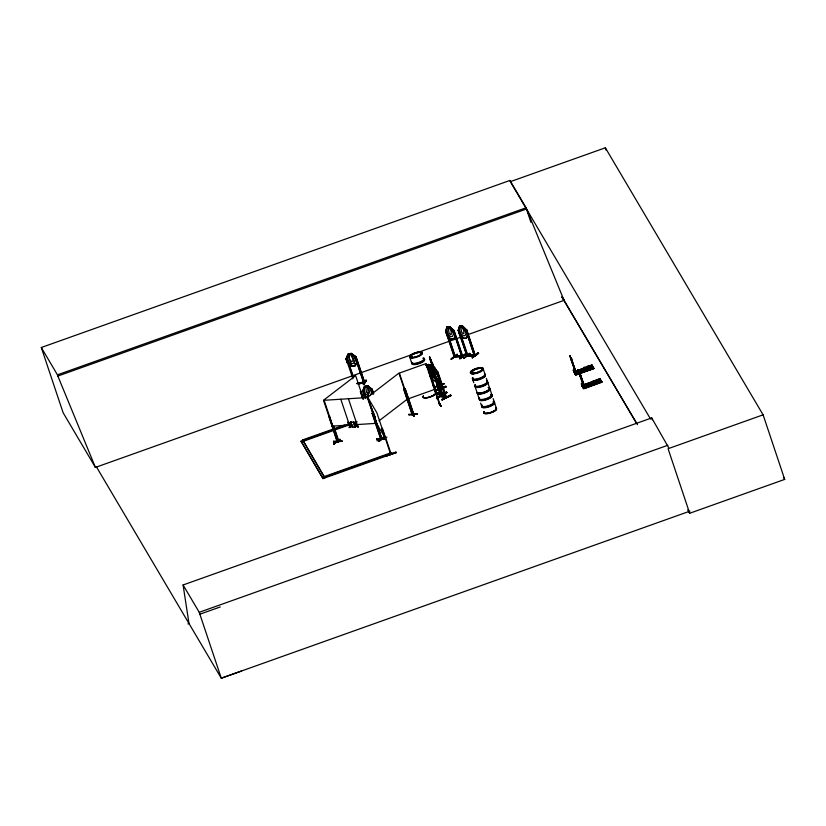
<?xml version="1.0" encoding="UTF-8"?>
<svg xmlns="http://www.w3.org/2000/svg" width="826" height="826" viewBox="0 0 826 826"><rect width="100%" height="100%" fill="white"/><g stroke="black" fill="none" stroke-linecap="round" stroke-linejoin="round"><path stroke-width="1.24" d="M447.093 327.003L447.011 331.164L448.033 334.241L450.676 336.554L452.493 336.44L453.484 333.89L449.829 326.724L453.97 330.637L462.467 356.522M454.703 356.832L454.186 355.934L454.992 355.83L455.085 356.997L446.69 330.999L445.947 331.04L454.496 356.873L462.725 356.347L454.083 330.524L453.009 330.431M474.475 355.603L475.404 355.521L466.669 329.729L465.585 329.966M451.326 359.145L457.356 354.674L457.181 354.137L451.202 358.742M469.746 353.332L463.882 358.36L469.767 353.332L469.953 353.869L463.551 358.453L469.953 353.869M333.787 444.202L340.136 439.649C336.657 440.743 327.891 448.817 339.961 439.112M364.586 386.351L364.338 390.688L365.371 393.754L368.262 395.84L370.337 395.499L371.566 392.732L370.533 389.655L367.653 385.887L364.545 386.403L362.79 390.935L363.419 390.481M453.195 330.668L453.877 330.689M358.05 384.049L364.596 382.665L355.996 356.77L351.277 353.559C345.991 352.599 347.653 358.918 348.779 361.705L351.773 363.667L353.941 363.203L355.263 360.301C355.035 355.51 345.464 349.491 355.985 356.698L364.731 382.49L358.143 383.904M569.878 355.851L575.164 371.297L570.993 358.938L570.972 359.547L575.309 371.246L571.437 358.556M576.166 372.877L576.61 373.455L570.023 355.8M390.698 454.403L376.924 412.876L367.962 397.698L382.025 439.494L373.373 412.659L372.547 413.093L373.373 412.659M382.386 439.318C382.851 438.833 379.96 436.252 380.776 439.277L372.113 413.413L373.073 413.207L372.113 413.413M391.256 454.238L390.822 453.061L390.43 453.443M382.366 428.188L391.204 454.217M441.146 388.53L439.587 386.072M432.194 370.75L432.638 366.992L434.445 367.425L437.604 371.948L446.236 397.802L437.047 371.824L437.842 371.814L446.577 397.626L441.198 396.366M429.128 365.175L430.129 370.44L432.06 372.175C433.516 357.08 431.833 376.109 436.097 376.749L437.264 377.038L437.604 374.88L436.572 371.803L434.362 367.57L432.638 366.992M436.737 379.175L438.461 379.753L438.905 375.995L438.554 379.712L436.644 379.227M433.505 374.395L433.309 375.913L431.378 374.178L430.294 368.954L431.007 369.026L432.896 372.598M353.063 427.083L350.637 425.142L350.234 427.259L349.274 427.548L349.811 424.905L347.601 422.437L349.987 424.337L350.379 422.262L351.349 421.962L350.482 424.822L353.063 427.083L350.813 424.574M349.987 424.337L350.709 422.003M358.453 426.743L356.027 424.801L355.624 426.918L354.664 427.207L355.201 424.564L352.991 422.096L355.386 423.996L355.769 421.921L356.739 421.621L355.882 424.481L358.453 426.743L356.202 424.234M355.386 423.996L356.099 421.663M349.904 427.517L350.637 425.142M355.294 427.176L356.027 424.801M349.274 427.548L350.141 424.657L347.601 422.437M350.482 424.822L351.349 421.962M354.664 427.207L355.531 424.306L352.991 422.096M355.882 424.481L356.739 421.621M427.507 367.415L428.095 364.503L430.387 364.793L433.165 368.179L429.561 356.863L430.687 360.807M427.383 368.427L428.188 364.462L430.387 364.689L432.7 368.974M429.262 368.293L428.467 372.165L429.262 368.293L431.544 368.572M434.734 375.004L434.424 376.863L432.215 376.79L434.497 376.966L434.817 374.963M435.891 378.793C435.963 383.894 430.501 377.947 429.892 376.233M435.983 378.742L435.57 380.796L433.371 380.579L429.84 376.253M574.875 372.433L575.02 372.237M575.278 372.454L575.794 372.464M600.595 379.784L582.433 386.32C581.7 381.674 580.379 384.916 582.65 383.997M583.218 386.444L583.92 385.814M434.982 375.778L434.393 378.06L432.969 377.916C430.8 376.594 426.443 367.105 431.544 368.468M337.772 440.826L336.781 441.084L337.71 441.001M337.627 441.001L337.968 441.962L333.105 426.247M380.383 438.338L381.488 438.059L380.497 438.317M346.796 358.474L353.394 377.503M446.949 326.951L449.819 326.838L446.949 326.951L445.544 331.226L454.29 357.028M447.011 326.9L445.947 331.04M455.24 334.706C455.756 341.293 448.879 339.6 446.918 335.315L445.606 331.174M454.414 355.872L455.384 356.78M462.116 356.347C459.979 355.046 463.778 355.665 461.569 355.459M463.716 338.381L459.504 334.52L458.193 330.369L459.535 326.146L462.415 325.919L466.556 329.842L475.187 355.696C474.702 356.584 463.252 356.646 467.702 355.046M466.669 329.729L465.688 329.935L474.382 355.8L466.308 330.947M475.249 355.531L475.084 354.581L473.948 354.839M583.435 384.999L578.252 369.718M351.318 353.394L347.942 354.158L346.011 358.969L347.385 363.068L352.052 366.445L355.438 365.681L351.298 353.435M348.056 354.209L346.011 358.969L347.478 363.006L352.082 366.403L347.973 354.117M357.245 360.859L355.314 365.629L352.103 366.29M355.407 365.722L357.369 360.869M436.686 393.145L436.025 393.093L436.334 394.033L440.847 394.498M436.995 394.105L431.492 377.668M442.447 393.754L436.83 393.434M333.59 441.28L341.964 440.64L342.15 441.187L333.714 441.693M376.604 423.521L385.566 438.699L376.997 439.225L376.904 438.699L385.36 438.627M376.759 439.422L385.123 438.833L376.77 439.484L376.914 438.689M385.236 438.214L376.893 438.761M583.796 368.055L585.293 367.591L583.858 368.303M585.19 367.694L583.899 368.159L585.128 367.518M585.107 370.337L586.605 369.8M591.984 381.994L593.481 381.519L591.932 381.88M410.852 357.193L411.255 356.791M421.58 353.445L420.93 353.094M421.436 353.012L420.909 353.27M473.081 372.258L471.212 373.011L472.276 372.309M472.689 372.185L471.429 372.464L471.976 372.929M471.46 372.743L473.164 372.32L472.09 373.022M482.374 369.077L482.116 368.809M412.195 412.773L414.105 416.087L412.67 414.27M412.102 413.299L414.105 416.087M355.985 356.698L354.984 357.028M363.399 384.596L366.486 380.363L363.399 384.596L365.815 379.991L363.461 384.493M453.102 330.741L461.786 356.595L461.507 355.634M458.998 330.4L467.805 356.171L467.599 355.056M441.208 388.519L437.976 379.165M440.64 395.623L441.084 395.406M446.185 397.791L440.95 396.532M441.435 396.645L434.662 375.365M445.4 396.769L445.792 396.573M365.742 386.764L366.775 386.589L369.005 389.913L369.604 391.71L369.088 393.475L368.045 393.641L366.507 392.226L365.784 386.713M362.965 390.739L364.049 395.014L367.715 397.822L364.049 395.014M365.195 397.936L362.717 390.874L364.503 386.258L367.704 385.721L372.237 389.294L373.61 393.393M367.653 385.887L372.103 389.397L373.672 394.054M372.092 389.356L371.246 389.5L372.237 389.294M338.691 441.032L338.175 441.435L338.102 440.072M380.858 437.956L381.467 437.512L381.777 438.451M381.674 437.584L381.158 437.986M412.577 413.65L412.236 415.096L413.826 414.538L405.081 388.612L413.795 414.559L413.072 413.754M586.563 369.945L585.169 370.378M594.689 383.698L593.295 384.276L594.792 383.801M411.72 356.264L410.439 357.152L411.1 356.656M411.172 356.791L412.401 356.625L410.976 357.09M471.212 373.011L471.863 372.433M482.064 369.325L482.498 368.995L481.672 369.046M482.343 369.108L481.888 368.892M441.476 395.561L440.939 395.406M337.937 441.941L337.184 441.993L328.748 416.015L329.502 415.963L337.824 441.972M362.738 398.844L360.363 391.741L360.89 391.328L363.554 398.421M360.363 391.741L361.179 391.307M328.541 416.17L329.502 415.963M333.467 441.993L342.15 441.187M403.656 389.222L404.482 388.798L403.656 389.222L412.236 415.096M408.922 414.724L417.533 414.053L408.684 414.322L409.159 414.559M378.576 440.836L384.472 436.293L385.102 436.799L379.217 441.342L378.649 440.877M378.855 441.301L384.73 436.758L378.762 441.373M448.105 327.53L449.014 327.468L451.11 330.906L451.316 334.354L450.407 334.416L448.983 332.878L448.167 327.478M447.062 335.232L451.12 339.187L453.939 339.011L455.178 334.757M454.083 330.524L449.757 326.879M459.679 326.208L459.597 330.369L460.619 333.436L463.272 335.759L465.09 335.645L466.07 333.095L462.405 326.033L459.535 326.146L458.193 330.369L467.175 356.068L473.391 355.665M460.691 326.724L461.6 326.673L463.696 330.101L463.902 333.549L462.994 333.611L461.579 332.073L460.753 326.673M462.415 325.919L466.494 329.894L467.826 333.91L466.38 338.154L463.716 338.278L459.504 334.52M348.262 422.396L350.317 424.079M467.867 333.983L466.525 338.206L463.716 338.278M353.662 422.055L355.707 423.738M350.307 425.4L352.392 427.125M355.696 425.06L357.782 426.784M450.965 359.258L457.222 354.612M451.43 359.227L457.356 354.674M462.199 355.572L462.715 356.336M459.741 358.701L466.122 354.096L465.492 353.611L459.555 358.164L459.741 358.701L465.761 354.075L459.834 358.629M379 420.868L407.579 398.948M466.597 355.325L467.144 356.047M466.711 355.304L468.012 356.006L461.249 336.058M474.093 354.829L475.084 354.602M472.142 357.359L478.151 352.847L472.327 357.895C471.522 357.152 477.614 354.963 478.275 353.208M363.698 390.781L366.042 397.791M439.256 385.102L438.678 384.968L439.215 384.833M440.805 387.611L440.206 387.518L440.609 388.426M382.046 438.399L381.715 438.554M436.603 398.555L445.317 394.147M463.789 357.906L464.016 358.422M333.632 425.834L338.784 440.991L338.268 441.063L338.546 440.268M473.061 372.237L471.687 372.309M412.422 414.032L412.69 414.982M428.095 364.503L429.479 371.607L431.719 374.188L433.144 374.333M430.387 364.689L433.082 368.231M431.905 396.274L439.793 391.741M441.879 393.961L436.562 393.589M438.575 396.511L446.494 391.999L438.616 396.532L439.112 397.089L446.99 392.526L438.751 396.914M438.823 396.986L446.938 392.484M363.636 382.727C362.056 381.684 365.856 381.137 363.316 382.201L356.729 383.615M439.401 404.213L439.742 404.069M413.176 414.569L399.381 373.084L426.237 363.512L440.237 405.122L439.391 404.379M434.445 367.425L437.553 371.968M433.939 367.962L435.705 371.597L436.252 374.839L433.96 371.173L433.361 367.818L434.042 367.911M432.297 370.698L433.495 374.798L436.748 379.268M436.489 398.142L445.204 393.703L436.489 398.142L436.696 398.638M441.9 399.412L450.573 394.993L442.044 399.929L451.027 395.582L442.096 399.877M442.044 399.929L450.738 395.406M412.886 414.59L398.937 373.125L367.302 397.399L381.591 439.184M337.968 441.962L329.295 416.118M461.889 356.409L454.899 335.273M413.485 413.62L411.926 414.156M440.155 405.174L439.453 404.637M410.522 357.297L412.215 356.409M337.307 441.848L337.225 440.847M380.869 439.091L380.786 437.997M474.785 354.798L475.095 355.738M446.391 331.164L445.741 331.205M442.013 393.651L442.323 394.591M431.027 379.371L439.793 405.287M441.115 406.382L439.205 403.109L441.053 406.33M429.603 356.987L430.594 360.539M430.842 361.055L429.871 357.865L433.702 367.549M434.445 368.602L429.448 356.904L433.33 368.561M431.595 364.163L433.278 368.148M570.859 358.99L570.219 356.615M571.53 358.825L571.427 358.174M572.16 361.199L576.218 372.836M573.843 371.731L573.378 369.79L573.523 370.606M573.616 370.358L574.524 370.244M573.327 370.533L575.226 369.924L575.557 370.967M575.784 370.781L573.936 371.452M583.383 367.9C585.035 370.575 581.845 366.568 585.231 367.229L585.902 368.396L585.231 367.229M586.873 366.641C588.515 369.325 585.324 365.309 588.711 365.98L589.382 367.147L588.711 365.98M590.012 365.763L591.788 364.875L592.603 366.372L574.235 372.505L591.148 366.279M573.946 372.165L591.86 365.102L592.108 365.608L573.874 372.041M573.74 371.824L591.974 365.278M573.833 371.979L590.817 365.856M575.154 373.951L574.875 372.268M575.144 371.7L590.9 366.042M574.194 372.278L576.032 371.607M583.982 368.83L585.83 368.169M587.462 367.58L589.31 366.92M592.521 366.166L574.318 372.702L573.378 369.79M577.085 373.001L574.989 373.693L575.619 374.787L593.832 368.375M584.767 370.337L586.543 369.449L587.131 370.389M588.246 369.088L590.022 368.2L590.611 369.129M591.251 367.756C592.892 370.43 589.712 366.424 593.089 367.085L593.915 368.572L575.753 375.118L575.505 374.601L593.842 368.468M575.01 373.858L575.257 374.364L575.01 373.858L593.171 367.312L593.76 368.251L575.619 374.787L574.689 372.01M575.133 374.168L593.419 367.838L575.175 374.24L593.347 367.715L593.089 367.085M575.536 374.715L593.698 368.179M580.327 375.169L580.544 375.975M579.738 372.35L579.449 371.772L584.736 387.218L580.854 376.46M580.038 375.995L582.877 384.451M580.544 375.469L580.595 376.883L578.004 369.604M580.719 376.511L581.483 378.163M581.339 378.215L584.601 387.27L582.041 379.041M591.592 381.88L593.357 380.993L594.028 382.149L593.357 380.993M595.071 380.621L596.837 379.733L597.508 380.9L596.837 379.733M598.138 379.516L599.913 378.628L600.585 379.795L583.569 385.825M581.876 385.535L599.986 378.855L600.234 379.361L582.062 385.897L581.463 384.266L583.311 383.605L584.281 385.659L583.858 384.472L581.814 385.236L582.32 386.031L584.158 385.37L583.652 384.575M600.099 379.041L582.072 385.918M600.151 379.175L581.824 385.391L582.433 386.331M582.485 386.465L600.481 379.599L600.729 380.105L582.371 386.351M585.211 386.754L583.115 387.456L583.806 388.757L601.968 382.221L601.214 380.848L599.449 381.736M592.892 384.09L594.668 383.202L595.257 384.142M596.372 382.841L598.148 381.953L598.747 382.892M583.311 388.014L601.338 381.209M601.411 381.251L583.197 387.828L582.671 386.269M583.29 387.972L601.473 381.467L601.214 380.848M583.373 388.106L601.545 381.571L601.297 381.065L583.166 387.724M583.693 388.581L601.834 381.953M583.672 388.54L601.813 381.777M444.068 383.481L434.011 387.115L434.187 387.621L444.14 383.842M444.192 383.863L434.125 387.466M435.777 389.975L445.813 386.31L435.756 389.913L435.932 390.45L446.081 386.971L436.025 390.605M440.588 388.396L438.214 380.084M435.932 390.45L446.061 386.919L445.813 386.3M376.935 440.816L386.929 437.109M396.129 452.689L385.979 456.159L385.804 455.622L395.891 452.08L396.139 452.71L385.949 456.045M241.688 670.98L221.285 678.208L96.528 467.02L95.444 467.444L63.127 412.742L41.3 347.509L509.921 180.45L526.069 207.791L564.044 300.354L468.115 334.551M687.717 509.941L689.679 513.266L784.7 479.4L763.1 414.838L605.344 147.792L510.323 181.668L509.921 180.45M41.3 347.509L57.448 374.839L526.069 207.791M57.448 374.839L57.851 376.057L526.472 208.999M57.851 376.057L95.424 467.413L462.033 336.719M408.023 398.906L434.879 389.335M329.306 431.337L302.925 440.733L302.657 439.928L344.618 424.967M341.345 471.378L324.556 477.356L324.288 476.55L391.431 452.617L392.03 453.98L322.925 478.605L301.025 441.177L346.146 425.091M338.897 427.909L347.292 424.925M301.294 441.993L348.809 425.049M301.025 441.177L322.656 477.8L391.761 453.164M349.739 468.383L378.514 458.12M187.884 623.929L188.989 623.537L183.083 584.973L651.704 417.915L668.668 447.692M183.083 584.973L199.231 612.303L667.852 445.255M763.1 414.838L668.079 448.714L689.679 513.266M689.906 511.149L221.285 678.208L199.231 612.303M95.424 467.413L96.528 467.02M199.861 614.193L220.263 606.965M412.277 414.084L412.917 413.65L413.103 414.662L412.587 415.034L403.945 389.211M338.371 441.032L333.343 425.855M445.947 397.512L446.474 397.605M411.534 357.038L410.543 357.162M436.242 393.062L435.746 393.248A6.691 2.024 -18.5 0 1 427.982 397.44A6.691 2.024 -18.5 0 1 423.439 395.984A6.691 2.024 -18.5 0 0 427.982 397.44A6.691 2.024 -18.5 0 0 435.767 393.217L436.407 393.321M442.127 393.93L441.518 393.847L441.827 394.838L436.407 378.36M363.863 382.644L356.274 360.404M364.411 382.717L364.225 381.571M482.095 369.222L481.579 369.15M354.912 357.09L363.739 382.851M347.116 358.721L346.218 358.907L352.898 378.866M356.822 383.47L363.409 382.056M337.535 441.786L323.503 400.321L367.818 397.512L381.767 439.277M381.395 439.215L372.836 413.072M462.508 356.543L462.085 355.593M441.394 396.346L441.745 396.47M371.142 389.18L372.815 394.198M417.233 414.177L408.86 414.858M333.467 441.972L341.819 441.342M459.08 330.348L458.327 330.4L467.02 356.243M455.198 356.14L461.662 355.727L454.992 356.295M467.784 355.335L474.248 354.932L467.578 355.5M454.434 357.038L462.519 356.512M472.327 357.895L478.719 353.321L478.13 352.816M347.932 422.179L348.593 422.138M353.321 421.838L353.993 421.797M350.379 422.262L351.019 422.22M355.769 421.921L356.409 421.88M332.135 426.144L376.46 423.335M349.605 427.3L350.234 427.259M354.994 426.959L355.624 426.918M352.062 427.372L352.733 427.331M357.451 427.032L358.123 426.99M436.551 394.002L437.006 394.085M337.245 442.013L336.781 441.063M411.668 356.305L412.319 356.481M471.832 372.949L471.243 372.887M432.39 371.235L432.008 373.641L429.644 371.008L431.833 374.23L431.699 377.286L432.256 377.327L432.38 374.839L434.744 377.647L432.566 374.281L432.669 371.328M429.045 365.216L429.84 365.247L431.647 368.861L440.919 396.594M446.453 391.978L446.99 392.556M442.488 394.849L436.045 394.219L434.559 389.5M439.122 386.196L440.144 387.662M366.486 380.363L363.956 384.482M432.607 370.833L441.487 396.656L433 371.731M436.882 371.586L445.627 397.709M441.569 395.83L445.834 396.883L441.26 395.984M442.736 394.663L437.625 379.289M466.07 354.055L460.196 358.67M440.175 405.008L439.731 405.287M440.712 387.363L439.463 386.258M583.517 386.331L582.815 385.763L583.745 388.54M450.996 395.53L450.562 394.993M349.997 360.074L351.577 361.437L352.661 361.21L353.229 359.382L350.389 354.282L349.274 354.56L349.388 358.277M428.756 372.423L432.297 376.739M583.146 386.041L583.177 386.496M601.886 382.004L601.297 381.065L601.545 381.591M589.94 365.536C590.012 368.097 592.562 364.731 592.603 366.352M598.065 379.299L598.736 380.456M599.377 381.509L599.975 382.448M588.174 368.861L588.773 369.8M594.999 380.404L595.587 381.333M596.3 382.614L596.899 383.553M584.694 370.11L585.293 371.05M591.509 381.653L592.19 382.81M592.82 383.863L593.419 384.802M576.486 372.061L576.868 373.187M575.526 370.822L576.156 371.906L575.732 370.709M576.837 373.032L577.467 374.116L577.044 372.929M584.663 385.887L585.593 387.879L585.169 386.682M574.524 372.061L574.782 372.65M574.008 371.679L573.523 370.058M573.688 371.483L574.307 372.567M575.319 373.889L574.979 372.505M441.342 406.371L439.174 403.098M412.68 414.218L413.826 416.19M564.044 300.354L562.083 297.081L637.486 424.688M440.939 405.969L441.063 406.475M783.389 477.18L784.7 479.4M510.974 182.752L650.578 419.081M561.845 296.864L636.578 423.377M371.019 406.815L375.025 416.872L373.538 414.342M382.923 430.945L381.757 428.973L384.276 436.5M392.03 453.98L391.431 452.617M302.657 439.928L324.886 477.913M324.226 476.798L302.977 440.485M583.001 386.186L582.939 386.609M582.753 386.072L583.466 387.993M395.881 452.049L396.046 452.555M431.771 362.377L433.939 368.468M580.688 375.582L581.907 379.093M578.128 369.594L578.603 371.039M571.613 358.598L571.231 358.381M571.375 358.412L572.563 361.819M574.442 372.898L574.194 372.392L592.531 366.248M431.575 363.657L433.175 367.333L432.752 365.505M580.172 375.944L579.119 372.691M570.405 356.656L569.919 355.892L570.074 356.656M431.513 362.077L430.067 358.164M431.451 362.851L432.37 365.051L432.039 363.77M579.707 372.671L579.914 373.259M431.802 362.449L430.088 357.947L433.671 368.437M430.367 360.208L433.165 368.303M605.344 147.792L606.16 150.229M651.704 417.915L652.333 419.804M599.913 378.628L600.161 379.258M591.788 364.875L592.035 365.505M526.874 210.207L530.922 222.287M580.823 375.531L579.315 371.824L580.286 374.952M581.339 383.605L582.154 385.773M483.055 368.396L484.955 374.116M486.359 378.277L487.34 381.24M487.753 382.438L489.663 388.158M489.849 388.705L491.749 394.425M493.153 398.586L494.134 401.55M494.547 402.747L496.467 408.457M472.802 379.784L473.814 382.748M475.198 386.909L477.108 392.629A6.691 2.024 -18.5 0 0 486.039 391.545A6.691 2.024 -18.5 0 0 488.311 387.58M477.283 393.186L479.204 398.906M480.608 403.057L481.589 406.031M448.652 336.863L455.415 356.811M432.318 362.469L434.28 368.344M438.255 381.375L440.217 387.249M436.995 378.422L442.56 394.859L436.675 378.205M436.861 379.124L438.823 384.999M436.789 394.26L428.075 368.437L427.496 368.375L430.243 376.594M432.05 395.881L432.256 396.377M409.727 357.1L411.637 362.82M372.32 413.258L380.962 439.081M363.357 391.916L365.319 397.781M363.492 399.113L355.634 375.634L323.998 399.908L329.099 415.168M360.652 391.72L363.027 398.824M348.779 363.275L353.487 377.358M348.417 398.751L357.059 424.564M340.797 399.226L349.439 425.049M333.621 441.198L333.797 441.734M334.076 443.655L334.262 444.192M322.656 477.8L322.925 478.605M580.74 376.832L583.29 385.05M580.379 376.078L578.19 369.872M367.663 385.773L368.375 395.83M487.268 382.056A6.68 2.024 -18.5 0 1 481.692 386.723A6.68 2.024 -18.5 0 1 475.508 385.721M484.49 373.734A6.68 2.024 -18.5 0 1 478.904 378.411A6.68 2.024 -18.5 0 1 472.72 377.41M487.216 381.602A6.773 2.044 -18.5 0 1 481.558 386.341A6.773 2.044 -18.5 0 1 475.291 385.329M487.092 381.23A6.773 2.044 -18.5 0 1 481.434 385.979A6.773 2.044 -18.5 0 1 475.167 384.957M486.855 380.858A6.67 2.013 -18.5 0 1 481.29 385.525A6.67 2.013 -18.5 0 1 475.115 384.534M485.316 374.87A6.773 2.044 -18.5 0 1 478.326 379.464A6.773 2.044 -18.5 0 1 472.906 378.205M484.707 374.106A6.773 2.044 -18.5 0 1 479.049 378.845A6.773 2.044 -18.5 0 1 472.782 377.833M485.358 375.314A6.67 2.013 -18.5 0 1 479.307 379.599A6.67 2.013 -18.5 0 1 472.761 379.248M488.238 387.435A6.649 2.013 -18.5 0 1 485.967 391.379A6.649 2.013 -18.5 0 1 477.077 392.484M489.302 388.075A6.691 2.024 -18.5 0 1 485.358 392.174A6.691 2.024 -18.5 0 1 477.201 392.949M496.075 408.323A6.691 2.024 -18.5 0 1 490.489 413.01A6.691 2.024 -18.5 0 1 484.284 412.009M493.184 402.159A6.68 2.024 -18.5 0 1 490.128 406.454A6.68 2.024 -18.5 0 1 481.93 406.691M491.284 394.043A6.68 2.024 -18.5 0 1 485.698 398.721A6.68 2.024 -18.5 0 1 479.514 397.719M493.112 401.704A6.773 2.044 -18.5 0 1 489.188 406.371A6.773 2.044 -18.5 0 1 482.085 405.638M493.886 401.539A6.773 2.044 -18.5 0 1 488.228 406.278A6.773 2.044 -18.5 0 1 481.961 405.267M493.649 401.168A6.67 2.013 -18.5 0 1 488.083 405.834A6.67 2.013 -18.5 0 1 481.919 404.843M491.501 394.415A6.773 2.044 -18.5 0 1 485.843 399.154A6.773 2.044 -18.5 0 1 479.576 398.142M490.789 395.035A6.67 2.013 -18.5 0 1 487.743 399.319A6.67 2.013 -18.5 0 1 479.555 399.557M490.727 394.58A6.773 2.044 -18.5 0 1 487.629 398.937A6.773 2.044 -18.5 0 1 479.317 399.175M489.467 388.695A6.649 2.013 -18.5 0 1 484.738 393.073A6.649 2.013 -18.5 0 1 477.376 393.011M489.364 388.292A6.691 2.024 -18.5 0 1 484.614 392.701A6.691 2.024 -18.5 0 1 477.211 392.629M495.992 408.085A6.691 2.024 -18.5 0 1 490.407 412.773A6.691 2.024 -18.5 0 1 484.212 411.771M424.11 359.155A6.67 2.013 -18.5 0 1 418.545 363.822A6.67 2.013 -18.5 0 1 412.37 362.82M423.717 357.957A6.68 2.024 -18.5 0 1 418.968 362.356A6.68 2.024 -18.5 0 1 411.585 362.284M423.17 358.494A6.773 2.044 -18.5 0 1 420.073 362.851A6.773 2.044 -18.5 0 1 411.751 363.089M423.046 358.123A6.773 2.044 -18.5 0 1 419.949 362.48A6.773 2.044 -18.5 0 1 411.637 362.717M426.443 365.825A6.773 2.044 -18.5 0 1 426.619 367.415M426.815 365.846A6.773 2.044 -18.5 0 1 426.495 367.054M425.431 365.247A6.773 2.044 -18.5 0 1 426.319 365.464M426.505 366.279A6.68 2.024 -18.5 0 1 427.042 367.198M426.092 365.092A6.67 2.013 -18.5 0 1 426.577 365.474M435.849 393.465A6.691 2.024 -18.5 0 1 428.88 397.471A6.691 2.024 -18.5 0 1 423.149 396.883M433.371 385.783A6.67 2.013 -18.5 0 1 433.423 386.31M433.113 385.763A6.773 2.044 -18.5 0 1 433.609 386.155M337.545 440.444L337.555 440.464M472.988 373.238A6.691 2.024 -18.5 0 0 483.045 368.695A6.691 2.024 -18.5 0 0 474.052 369.263A6.691 2.024 -18.5 0 0 472.988 373.238M473.215 373.827A6.649 2.013 -18.5 0 0 483.21 369.305A6.649 2.013 -18.5 0 0 474.258 369.841A6.649 2.013 -18.5 0 0 473.205 373.806A6.649 2.013 -18.5 0 0 483.2 369.284A6.649 2.013 -18.5 0 0 474.269 369.872A6.649 2.013 -18.5 0 0 473.215 373.827M473.061 373.455A6.691 2.024 -18.5 0 0 483.117 368.902A6.691 2.024 -18.5 0 0 474.124 369.47A6.691 2.024 -18.5 0 0 473.061 373.455M490.355 412.597A6.649 2.013 -18.5 0 0 495.91 407.951A6.649 2.013 -18.5 0 1 490.345 412.577A6.649 2.013 -18.5 0 1 484.191 411.606A6.649 2.013 -18.5 0 0 490.345 412.577M412.226 357.472A6.691 2.024 -18.5 0 0 422.282 352.919A6.691 2.024 -18.5 0 0 413.289 353.487A6.691 2.024 -18.5 0 0 412.226 357.472M412.442 358.05A6.649 2.013 -18.5 0 0 422.447 353.528A6.649 2.013 -18.5 0 0 413.506 354.096A6.649 2.013 -18.5 0 0 412.442 358.05M412.298 357.699A6.691 2.024 -18.5 0 0 422.354 353.156A6.691 2.024 -18.5 0 0 413.361 353.724A6.691 2.024 -18.5 0 0 412.298 357.699"/></g></svg>
